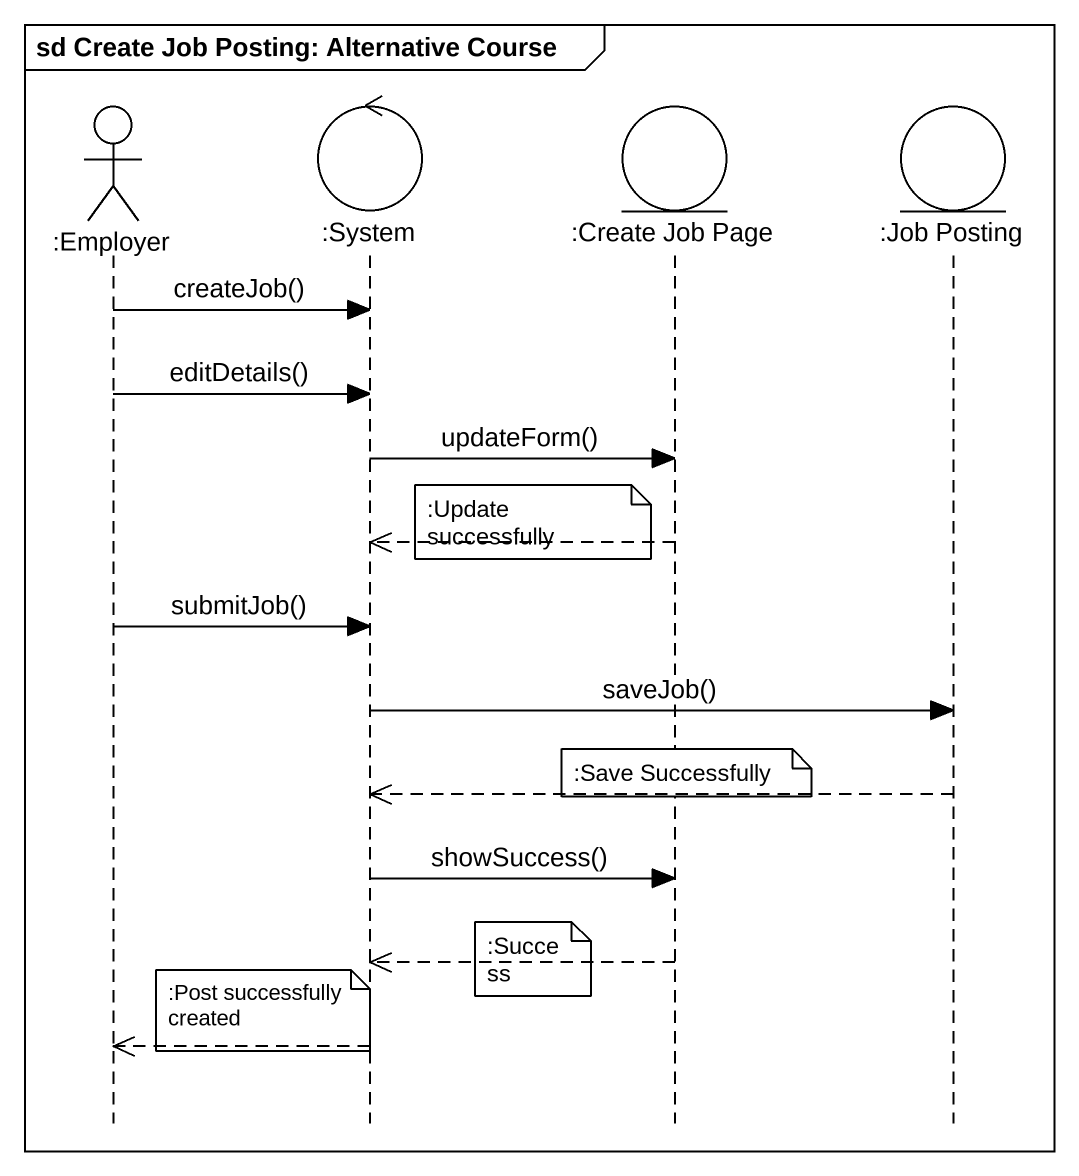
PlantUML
@startuml
mainframe sd Create Job Posting: Alternative Course
hide footbox
actor ":Employer" as Employer
control ":System" as System
entity ":Create Job Page" as Create_Job_Page
entity ":Job Posting" as Job_Posting

Employer -> System : createJob()
Employer -> System : editDetails()
System -> Create_Job_Page : updateForm()
note left of Create_Job_Page : :Update successfully
Create_Job_Page -->> System
Employer -> System : submitJob()
System -> Job_Posting : saveJob()
note over Create_Job_Page : :Save Successfully
Job_Posting -->> System
System -> Create_Job_Page : showSuccess()
note left of Create_Job_Page : :Success
Create_Job_Page -->> System
note over System : :Post successfully created
System -->> Employer
@enduml
